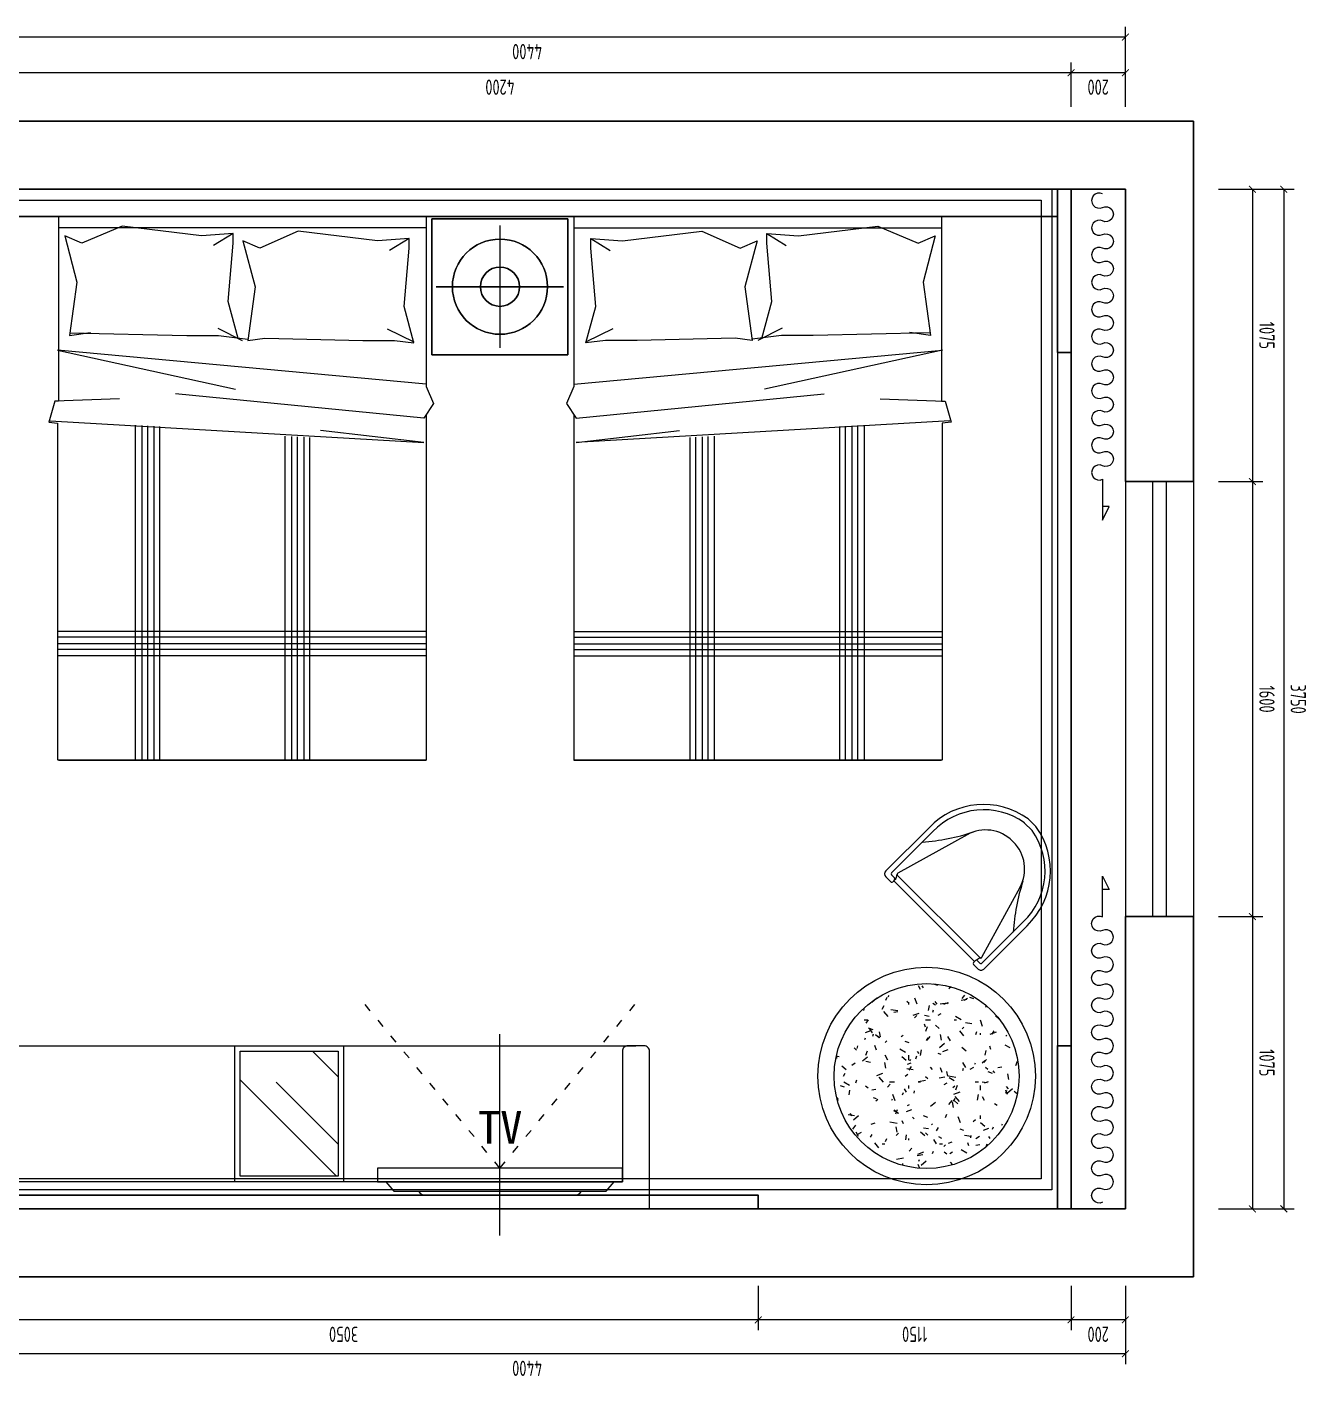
# Model space of a CAD drawing. Header units: millimetres. Extents: x 84706 to 149902, y -6776 to 26155.
# Drawn here: x 138681 to 143385, y 6639 to 11601 of the extents above; entities that cross this region are included whole.
import ezdxf
from ezdxf.enums import TextEntityAlignment as Align

# ---------------------------------------------------------------- set-up
doc = ezdxf.new("R2010")
doc.units = ezdxf.units.MM
for name, pattern in [('ACAD_ISO03W100', [30, 12, -18]), ('DOTE', [61.468, 50.8, -5.08, 0.508, -5.08]), ('HIDDEN', [9.525, 6.35, -3.175])]:
    doc.linetypes.add(name, pattern=pattern)
doc.layers.get('Defpoints').update_dxf_attribs({"color": 250})
for name, color, linetype in [('EE8-【立面完成线】Finish', 20, 'Continuous'), ('P-01-墙体完成面', 3, 'Continuous'), ('WALL【墙体】', 7, 'Continuous')]:
    doc.layers.add(name, color=color, linetype=linetype)
for name, color, linetype, lineweight in [('FC-Material【地坪分割线】', 138, 'Continuous', 0), ('FF-Curtain【平面窗帘】', 32, 'Continuous', 0), ('FF-Win【窗】', 132, 'Continuous', 0), ('FF-【活动成品家具】', 51, 'Continuous', 0), ('RC-dimensions', 44, 'Continuous', 0), ('RC-Modelling【天花造型】', 30, 'Continuous', 0)]:
    doc.layers.add(name, color=color, linetype=linetype, lineweight=lineweight)
doc.styles.add('ROMANTIC', font='STXIHEI.TTF', dxfattribs={"bigfont": 'gbcbig.shx'})
doc.styles.add('尺寸标注', font='ARCHS.SHX', dxfattribs={"width": 0.8})
doc.dimstyles.new('海龙1：25', dxfattribs={"dimscale": 25, "dimtxt": 2.25, "dimasz": 1, "dimexe": 1.5, "dimexo": 1, "dimgap": 1, "dimtad": 1, "dimdec": 0, "dimrnd": 5, "dimdsep": 46, "dimtxsty": '尺寸标注', "dimblk": 'ARCHTICK', "dimblk1": 'ARCHTICK', "dimblk2": 'ARCHTICK', "dimcen": 1, "dimclrd": 44, "dimclre": 44, "dimclrt": 2, "dimadec": 0, "dimazin": 0, "dimtfac": 1, "dimtdec": 0, "dimtix": 1, "dimtmove": 2, "dimatfit": 3, "dimldrblk": 'hl_arrow2', "dimfxl": 0, "dimarcsym": 0})

# ---------------------------------------------------------------- blocks, each defined once
blk = doc.blocks.new('hlw_3_1600_250')
for p, q in [((-0.5, 0.078125), (0.5, 0.078125)), ((-0.5, -0.078125), (0.5, -0.078125))]:
    blk.add_line(p, q)
at = {"linetype": 'HIDDEN', "ltscale": 15}
for p, q in [((-0.5, 0.015625), (0.5, 0.015625)), ((-0.5, -0.015625), (0.5, -0.015625))]:
    blk.add_line(p, q, dxfattribs=at)
blk = doc.blocks.new('1500平10100181')
at = {"ltscale": 300}
for p, q in [((-749, 1000), (603.1, 1000)), ((-749, 1000), (-749, 374.1)), ((603.1, 1000), (603.1, 320.9)), ((603.1, 1000), (603.1, 345.9)), ((-1270.6, 991.6), (-770.6, 991.6)), ((-1270.6, 491.6), (-1270.6, 991.6)), ((-770.6, 991.6), (-770.6, 491.6)), ((-770.6, 491.6), (-1270.6, 491.6)), ((-1270.6, 491.6), (-770.6, 491.6)), ((-749, 374.1), (-775.9, 311.5)), ((-775.9, 311.5), (-740.1, 257.9)), ((-749, 271.3), (-749, -1000)), ((638.5, 243.1), (606, 239.9)), ((606, 239.9), (606, -999.7)), ((-749, -1000), (603.1, -1000)), ((603.1, -1000), (-749, -1000))]:
    blk.add_line(p, q, dxfattribs=at)
at = {"color": 8}
for p, q in [((-1020.6, 966.9), (-1020.6, 516.3)), ((-770.6, 491.6), (-770.6, 991.6)), ((-749, 958.2), (603.1, 958.2)), ((-570, 910.6), (-278, 946.4)), ((-278, 946.4), (-137.7, 883.8)), ((77.1, 928.5), (369.1, 964.2)), ((369.1, 964.2), (517.3, 901.6)), ((-686.4, 883.8), (-686.4, 919.5)), ((-686.4, 919.5), (-614.8, 874.8)), ((-686.4, 919.5), (-570, 910.6)), ((-137.7, 883.8), (-75, 910.6)), ((-75, 910.6), (-119.8, 740.7)), ((-39.2, 937.4), (32.4, 892.7)), ((-39.2, 937.4), (77.1, 928.5)), ((-39.2, 901.6), (-39.2, 937.4)), ((-21.3, 687.1), (-39.2, 901.6)), ((517.3, 901.6), (580, 928.5)), ((580, 928.5), (535.2, 758.6)), ((-668.5, 669.2), (-686.4, 883.8)), ((535.2, 758.6), (562.1, 561.9)), ((-1254.7, 741.6), (-786.5, 741.6)), ((-119.8, 740.7), (-92.9, 544)), ((-704.3, 535), (-668.5, 669.2)), ((-57.5, 551.6), (-21.3, 687.1)), ((-605.8, 587.2), (-703.4, 538.5)), ((-155.6, 552.9), (-516.3, 544)), ((-92.9, 544), (-155.6, 552.9)), ((14.5, 561.9), (-93.5, 548.4)), ((16.7, 588.7), (-72.8, 544)), ((130.8, 561.9), (14.5, 561.9)), ((560.7, 572.1), (130.8, 561.9)), ((486.3, 572.7), (485.7, 570.5)), ((562.1, 561.9), (486.3, 572.7)), ((-749, 383), (606.9, 508.2)), ((-632.7, 544), (-704.3, 535)), ((-516.3, 544), (-632.7, 544)), ((606.9, 508.2), (-48.2, 365.2)), ((-740.1, 257.9), (172.2, 347.3)), ((378.1, 329.4), (615.8, 320.5)), ((603.1, 345.9), (603.1, 320.9)), ((603.1, 320.9), (616.4, 320.9)), ((616.4, 320.9), (638.5, 243.1)), ((633.7, 248.9), (-740.1, 168.4)), ((-740.1, 168.4), (-360.8, 213.2)), ((229.7, -1000), (229.7, 227.8)), ((250.5, -1000), (250.5, 228.9)), ((274.6, -1000), (274.6, 230.2)), ((295.4, -1000), (295.4, 231.3)), ((319.4, -1000), (319.4, 232.6)), ((-320.9, -1000), (-320.9, 186.7)), ((-300.1, -1000), (-300.1, 187.8)), ((-276, -1000), (-276, 189)), ((-255.2, -1000), (-255.2, 190.1)), ((-231.2, -1000), (-231.2, 191.4)), ((-749, -526.3), (603.1, -526.3)), ((-749, -547.1), (603.1, -547.1)), ((-749, -571.3), (603.1, -571.3)), ((-749, -592.1), (603.1, -592.1)), ((-749, -616), (603.1, -616))]:
    blk.add_line(p, q, dxfattribs=at)
for radius in [175, 72.2]:
    blk.add_circle((-1020.6, 741.6), radius, dxfattribs=at)
blk = doc.blocks.new('_ArchTick')
at = {"color": 2, "linetype": 'ByBlock', "const_width": 0.15}
blk.add_lwpolyline([(-0.5, -0.5), (0.5, 0.5)], dxfattribs=at)
blk = doc.blocks.new('*D840')
at = {"layer": 'Defpoints', "color": 0, "transparency": 16777216}
for p in [(120288.4, 9568.8), (120588.4, 9568.8), (120588.4, 8493.8)]:
    blk.add_point(p, dxfattribs=at)
at = {"layer": 'RC-dimensions', "color": 44, "lineweight": -2, "transparency": 16777216}
for p, q in [((120413.4, 9568.8), (120250.9, 9568.8)), ((120288.4, 8493.8), (120288.4, 9568.8)), ((120413.4, 8493.8), (120250.9, 8493.8))]:
    blk.add_line(p, q, dxfattribs=at)
at = {"layer": 'RC-dimensions', "color": 44, "lineweight": -2, "transparency": 16777216, "xscale": 25, "yscale": 25, "zscale": 25}
for p, rotation in [((120288.4, 9568.8), 90), ((120288.4, 8493.8), 270)]:
    blk.add_blockref('_ArchTick', p, dxfattribs=dict(at, rotation=rotation))
at = {"layer": 'RC-dimensions', "color": 2, "transparency": 16777216, "insert": (120235.3, 9031.3), "char_height": 56.25, "attachment_point": 5, "rotation": 90, "style": '尺寸标注'}
blk.add_mtext('1075', dxfattribs=at)
blk = doc.blocks.new('hl_arrow2')
at = {"color": 2}
blk.add_line((-0.22, 0), (-1, 0), dxfattribs=at)
blk.add_lwpolyline([(-0.22, 0), (-0.86, -0.69), (-0.65, -0.86), (0, 0), (-0.65, 0.86), (-0.86, 0.69)], close=True, dxfattribs=at)
for points in [[(-0.86, 0.69), (-0.65, 0.86), (-0.22, 0), (0, 0)], [(-0.86, -0.69), (-0.65, -0.86), (-0.22, 0), (0, 0)]]:
    blk.add_solid(points, dxfattribs=at)
blk = doc.blocks.new('*D841')
at = {"layer": 'Defpoints', "color": 0, "transparency": 16777216}
for p in [(120288.4, 12243.8), (120588.4, 12243.8), (120588.4, 11168.8)]:
    blk.add_point(p, dxfattribs=at)
at = {"layer": 'RC-dimensions', "color": 44, "lineweight": -2, "transparency": 16777216}
for p, q in [((120413.4, 12243.8), (120250.9, 12243.8)), ((120288.4, 11168.8), (120288.4, 12243.8)), ((120413.4, 11168.8), (120250.9, 11168.8))]:
    blk.add_line(p, q, dxfattribs=at)
at = {"layer": 'RC-dimensions', "color": 44, "lineweight": -2, "transparency": 16777216, "xscale": 25, "yscale": 25, "zscale": 25}
for p, rotation in [((120288.4, 12243.8), 90), ((120288.4, 11168.8), 270)]:
    blk.add_blockref('_ArchTick', p, dxfattribs=dict(at, rotation=rotation))
at = {"layer": 'RC-dimensions', "color": 2, "transparency": 16777216, "insert": (120235.3, 11706.3), "char_height": 56.25, "attachment_point": 5, "rotation": 90, "style": '尺寸标注'}
blk.add_mtext('1075', dxfattribs=at)
blk = doc.blocks.new('*D842')
at = {"layer": 'Defpoints', "color": 0, "transparency": 16777216}
for p in [(120288.4, 11168.8), (120588.4, 11168.8), (120588.4, 9568.8)]:
    blk.add_point(p, dxfattribs=at)
at = {"layer": 'RC-dimensions', "color": 44, "lineweight": -2, "transparency": 16777216}
for p, q in [((120413.4, 11168.8), (120250.9, 11168.8)), ((120288.4, 9568.8), (120288.4, 11168.8)), ((120413.4, 9568.8), (120250.9, 9568.8))]:
    blk.add_line(p, q, dxfattribs=at)
at = {"layer": 'RC-dimensions', "color": 44, "lineweight": -2, "transparency": 16777216, "xscale": 25, "yscale": 25, "zscale": 25}
for p, rotation in [((120288.4, 11168.8), 90), ((120288.4, 9568.8), 270)]:
    blk.add_blockref('_ArchTick', p, dxfattribs=dict(at, rotation=rotation))
at = {"layer": 'RC-dimensions', "color": 2, "transparency": 16777216, "insert": (120235.3, 10368.8), "char_height": 56.25, "attachment_point": 5, "rotation": 90, "style": '尺寸标注'}
blk.add_mtext('1600', dxfattribs=at)
blk = doc.blocks.new('*D843')
at = {"layer": 'Defpoints', "color": 0, "transparency": 16777216}
for p in [(120755.8, 8234.5), (125155.8, 8234.5), (125155.8, 7934.5)]:
    blk.add_point(p, dxfattribs=at)
at = {"layer": 'RC-dimensions', "color": 44, "lineweight": -2, "transparency": 16777216}
for p, q in [((120755.8, 8059.5), (120755.8, 7897)), ((125155.8, 8059.5), (125155.8, 7897)), ((120755.8, 7934.5), (125155.8, 7934.5))]:
    blk.add_line(p, q, dxfattribs=at)
at = {"layer": 'RC-dimensions', "color": 44, "lineweight": -2, "transparency": 16777216, "xscale": 25, "yscale": 25, "zscale": 25, "rotation": 180}
blk.add_blockref('_ArchTick', (120755.8, 7934.5), dxfattribs=at)
at = {"layer": 'RC-dimensions', "color": 44, "lineweight": -2, "transparency": 16777216, "xscale": 25, "yscale": 25, "zscale": 25}
blk.add_blockref('_ArchTick', (125155.8, 7934.5), dxfattribs=at)
at = {"layer": 'RC-dimensions', "color": 2, "transparency": 16777216, "insert": (122955.8, 7987.6), "char_height": 56.25, "attachment_point": 5, "style": '尺寸标注'}
blk.add_mtext('4400', dxfattribs=at)
blk = doc.blocks.new('*D847')
at = {"layer": 'Defpoints', "color": 0, "transparency": 16777216}
for p in [(120755.8, 8365.2), (120955.8, 8365.2), (120955.8, 8065.2)]:
    blk.add_point(p, dxfattribs=at)
at = {"layer": 'RC-dimensions', "color": 44, "lineweight": -2, "transparency": 16777216}
for p, q in [((120755.8, 8190.2), (120755.8, 8027.7)), ((120955.8, 8190.2), (120955.8, 8027.7)), ((120755.8, 8065.2), (120955.8, 8065.2))]:
    blk.add_line(p, q, dxfattribs=at)
at = {"layer": 'RC-dimensions', "color": 44, "lineweight": -2, "transparency": 16777216, "xscale": 25, "yscale": 25, "zscale": 25, "rotation": 180}
blk.add_blockref('_ArchTick', (120755.8, 8065.2), dxfattribs=at)
at = {"layer": 'RC-dimensions', "color": 44, "lineweight": -2, "transparency": 16777216, "xscale": 25, "yscale": 25, "zscale": 25}
blk.add_blockref('_ArchTick', (120955.8, 8065.2), dxfattribs=at)
at = {"layer": 'RC-dimensions', "color": 2, "transparency": 16777216, "insert": (120855.8, 8118.4), "char_height": 56.25, "attachment_point": 5, "style": '尺寸标注'}
blk.add_mtext('200', dxfattribs=at)
blk = doc.blocks.new('*D849')
at = {"layer": 'Defpoints', "color": 0, "transparency": 16777216}
for p in [(120955.8, 12651.9), (120755.8, 12351.9), (120955.8, 12351.9)]:
    blk.add_point(p, dxfattribs=at)
at = {"layer": 'RC-dimensions', "color": 44, "lineweight": -2, "transparency": 16777216}
for p, q in [((120755.8, 12526.9), (120755.8, 12689.4)), ((120755.8, 12651.9), (120955.8, 12651.9)), ((120955.8, 12526.9), (120955.8, 12689.4))]:
    blk.add_line(p, q, dxfattribs=at)
at = {"layer": 'RC-dimensions', "color": 44, "lineweight": -2, "transparency": 16777216, "xscale": 25, "yscale": 25, "zscale": 25, "rotation": 180}
blk.add_blockref('_ArchTick', (120755.8, 12651.9), dxfattribs=at)
at = {"layer": 'RC-dimensions', "color": 44, "lineweight": -2, "transparency": 16777216, "xscale": 25, "yscale": 25, "zscale": 25}
blk.add_blockref('_ArchTick', (120955.8, 12651.9), dxfattribs=at)
at = {"layer": 'RC-dimensions', "color": 2, "transparency": 16777216, "insert": (120855.8, 12705), "char_height": 56.25, "attachment_point": 5, "style": '尺寸标注'}
blk.add_mtext('200', dxfattribs=at)
blk = doc.blocks.new('*D850')
at = {"layer": 'Defpoints', "color": 0, "transparency": 16777216}
for p in [(120955.8, 8365.2), (125155.8, 8365.2), (125155.8, 8065.2)]:
    blk.add_point(p, dxfattribs=at)
at = {"layer": 'RC-dimensions', "color": 44, "lineweight": -2, "transparency": 16777216}
for p, q in [((120955.8, 8190.2), (120955.8, 8027.7)), ((125155.8, 8190.2), (125155.8, 8027.7)), ((120955.8, 8065.2), (125155.8, 8065.2))]:
    blk.add_line(p, q, dxfattribs=at)
at = {"layer": 'RC-dimensions', "color": 44, "lineweight": -2, "transparency": 16777216, "xscale": 25, "yscale": 25, "zscale": 25, "rotation": 180}
blk.add_blockref('_ArchTick', (120955.8, 8065.2), dxfattribs=at)
at = {"layer": 'RC-dimensions', "color": 44, "lineweight": -2, "transparency": 16777216, "xscale": 25, "yscale": 25, "zscale": 25}
blk.add_blockref('_ArchTick', (125155.8, 8065.2), dxfattribs=at)
at = {"layer": 'RC-dimensions', "color": 2, "transparency": 16777216, "insert": (123055.8, 8118.4), "char_height": 56.25, "attachment_point": 5, "style": '尺寸标注'}
blk.add_mtext('4200', dxfattribs=at)
blk = doc.blocks.new('*D860')
at = {"layer": 'Defpoints', "color": 0, "transparency": 16777216}
for p in [(125155.8, 12776.9), (120755.8, 12476.9), (125155.8, 12476.9)]:
    blk.add_point(p, dxfattribs=at)
at = {"layer": 'RC-dimensions', "color": 44, "lineweight": -2, "transparency": 16777216}
for p, q in [((120755.8, 12651.9), (120755.8, 12814.4)), ((125155.8, 12651.9), (125155.8, 12814.4)), ((120755.8, 12776.9), (125155.8, 12776.9))]:
    blk.add_line(p, q, dxfattribs=at)
at = {"layer": 'RC-dimensions', "color": 44, "lineweight": -2, "transparency": 16777216, "xscale": 25, "yscale": 25, "zscale": 25, "rotation": 180}
blk.add_blockref('_ArchTick', (120755.8, 12776.9), dxfattribs=at)
at = {"layer": 'RC-dimensions', "color": 44, "lineweight": -2, "transparency": 16777216, "xscale": 25, "yscale": 25, "zscale": 25}
blk.add_blockref('_ArchTick', (125155.8, 12776.9), dxfattribs=at)
at = {"layer": 'RC-dimensions', "color": 2, "transparency": 16777216, "insert": (122955.8, 12830.1), "char_height": 56.25, "attachment_point": 5, "style": '尺寸标注'}
blk.add_mtext('4400', dxfattribs=at)
blk = doc.blocks.new('*D861')
at = {"layer": 'Defpoints', "color": 0, "transparency": 16777216}
for p in [(120173.1, 12243.8), (120473.1, 12243.8), (120473.1, 8493.8)]:
    blk.add_point(p, dxfattribs=at)
at = {"layer": 'RC-dimensions', "color": 44, "lineweight": -2, "transparency": 16777216}
for p, q in [((120298.1, 12243.8), (120135.6, 12243.8)), ((120173.1, 8493.8), (120173.1, 12243.8)), ((120298.1, 8493.8), (120135.6, 8493.8))]:
    blk.add_line(p, q, dxfattribs=at)
at = {"layer": 'RC-dimensions', "color": 44, "lineweight": -2, "transparency": 16777216, "xscale": 25, "yscale": 25, "zscale": 25}
for p, rotation in [((120173.1, 12243.8), 90), ((120173.1, 8493.8), 270)]:
    blk.add_blockref('_ArchTick', p, dxfattribs=dict(at, rotation=rotation))
at = {"layer": 'RC-dimensions', "color": 2, "transparency": 16777216, "insert": (120119.9, 10368.8), "char_height": 56.25, "attachment_point": 5, "rotation": 90, "style": '尺寸标注'}
blk.add_mtext('3750', dxfattribs=at)
blk = doc.blocks.new('*D864')
at = {"layer": 'Defpoints', "color": 0, "transparency": 16777216}
for p in [(122105.8, 12651.9), (120955.8, 12351.9), (122105.8, 12351.9)]:
    blk.add_point(p, dxfattribs=at)
at = {"layer": 'RC-dimensions', "color": 44, "lineweight": -2, "transparency": 16777216}
for p, q in [((120955.8, 12526.9), (120955.8, 12689.4)), ((120955.8, 12651.9), (122105.8, 12651.9)), ((122105.8, 12526.9), (122105.8, 12689.4))]:
    blk.add_line(p, q, dxfattribs=at)
at = {"layer": 'RC-dimensions', "color": 44, "lineweight": -2, "transparency": 16777216, "xscale": 25, "yscale": 25, "zscale": 25, "rotation": 180}
blk.add_blockref('_ArchTick', (120955.8, 12651.9), dxfattribs=at)
at = {"layer": 'RC-dimensions', "color": 44, "lineweight": -2, "transparency": 16777216, "xscale": 25, "yscale": 25, "zscale": 25}
blk.add_blockref('_ArchTick', (122105.8, 12651.9), dxfattribs=at)
at = {"layer": 'RC-dimensions', "color": 2, "transparency": 16777216, "insert": (121530.8, 12705), "char_height": 56.25, "attachment_point": 5, "style": '尺寸标注'}
blk.add_mtext('1150', dxfattribs=at)
blk = doc.blocks.new('海龙工具_液晶电视')
at = {"color": 251, "linetype": 'ACAD_ISO03W100', "ltscale": 2.5}
for q in [(-507.9, 716), (507.9, 716)]:
    blk.add_line((0, 100), q, dxfattribs=at)
blk.add_line((-450, 50), (450, 50))
at = {"color": 251}
blk.add_line((-300, 15), (300, 15), dxfattribs=at)
blk.add_lwpolyline([(-450, 50), (450, 50), (450, 100), (-450, 100)], close=True)
blk.add_lwpolyline([(-420, 50), (-390, 15), (-300, 15, 0.267949), (-274, 0), (274, 0, 0.267949), (300, 15), (390, 15), (420, 50)], format="xyb")
at = {"color": 250, "style": 'ROMANTIC', "text_generation_flag": 6}
blk.add_text('TV', height=120, rotation=180, dxfattribs=at).set_placement((0.8, 250.3), align=Align.MIDDLE)
blk = doc.blocks.new('电视柜_04')
at = {"color": 250, "linetype": 'DOTE', "ltscale": 177.520661}
blk.add_line((-147.3, 0), (592.4, 0), dxfattribs=at)
at = {"ltscale": 4, "rotation": 270}
blk.add_blockref('海龙工具_液晶电视', (0, 0), dxfattribs=at)
blk = doc.blocks.new('海龙_08088400')
at = {"layer": 'FF-【活动成品家具】'}
h = blk.add_hatch(dxfattribs=at)
h.set_pattern_fill('AR-RROOF', color=8, scale=20.364318, angle=-45)
h.set_pattern_definition([(315, (20, 180), (1170.4, -438.9), [7758.8, -1034.5, 2586.27, -517.25]), (315, (689.3, -123.6), (120.7, 852.2), [1551.76, -170.7, 3103.52, -387.94]), (315, (513.76, 308), (2146.97, -1656.86), [4138.03, -724.16, 2069.01, -517.25])])
h.paths.add_polyline_path([(20, -280), (380, -280), (380, 180), (20, 180)])
blk.add_line((1475, -300), (-1075, -300), dxfattribs=at)
blk.add_lwpolyline([(-1045, -300, 0.414214), (-1025, -280), (-1025, 200), (1425, 200), (1425, -280, 0.414214), (1445, -300), (1505, -300, 0.414214), (1525, -280), (1525, 300), (-1125, 300), (-1125, -280, 0.414214), (-1105, -300), (-1045, -300)], format="xyb", dxfattribs=at)
blk.add_lwpolyline([(400, 200), (400, -300), (0, -300), (0, 200)], close=True, dxfattribs=at)
at = {"layer": 'FF-【活动成品家具】', "color": 8}
blk.add_lwpolyline([(380, 180), (380, -280), (20, -280), (20, 180)], close=True, dxfattribs=at)
blk = doc.blocks.new('海龙_08085835')
at = {"layer": 'FF-【活动成品家具】'}
h = blk.add_hatch(dxfattribs=at)
h.set_pattern_fill('地毯', color=8, scale=300, pattern_type=2)
h.set_pattern_definition([(0, (-124, -196), (132, 228), [12, -201, 9, -87, 18, -213]), (10, (-181, -73), (80.68, 285.34), [21, -51, 27, -159, 15, -198]), (20, (-211, -169), (133.47, 220.976), [24, -165, 21, -123, 15, -96]), (30, (-124, -187), (-21.97, 254.05), [15, -99, 12, -147, 9, -195]), (40, (-208, -121), (33.836, 216.37), [12, -132, 9, -84, 24, -153]), (50, (-163, -229), (-80.25, 235.733), [6, -111, 15, -183, 18, -93]), (60, (-154, -208), (-99.473, 223.71), [15, -123, 6, -144, 12, -111]), (70, (-187, -244), (-109.892, 215.587), [9, -57, 18, -96, 12, -132]), (80, (-172, -67), (-208.565, 164.72), [21, -132, 9, -156, 18, -147]), (90, (-154, -196), (-264, 111), [18, -93, 12, -183, 6, -186]), (100, (-202, -103), (-247.97, 145.145), [21, -117, 18, -96, 21, -219]), (110, (-223, -274), (-240.44, 81.69), [24, -78, 12, -159, 18, -174]), (120, (-304, -238), (-286.65, 28.49), [15, -201, 18, -93, 21, -123]), (130, (-238, -304), (-279.108, 71.266), [9, -66, 12, -129, 24, -168]), (140, (-328, -64), (-220.597, -34.206), [18, -108, 21, -93, 12, -126]), (150, (-79, -322), (-204.825, -120.767), [12, -84, 24, -186, 21, -171]), (160, (-277, -154), (-237.9, -162.43), [18, -126, 15, -114, 12, -183]), (170, (-259, -226), (-215.644, -169.123), [27, -99, 18, -135, 24, -132])])
h.paths.add_polyline_path([(-340, 0, 1), (340, 0, 1)])
for radius in [400, 340]:
    blk.add_circle((0, 0), radius, dxfattribs=at)
blk = doc.blocks.new('休闲椅10134189')
for p, q in [((20, 520.7), (-20, 520.7)), ((20, 500.7), (-20, 500.7)), ((-255, 240), (-255, 15)), ((-235, 240), (-235, 25)), ((235, 25), (235, 240)), ((255, 15), (255, 240)), ((-213.8, 0), (-240, 0)), ((-213.8, 20), (-230, 20)), ((-208.8, 15), (-208.8, 5)), ((211.1, 5), (211.1, 15)), ((216.1, 20), (230, 20)), ((216.1, 0), (240, 0))]:
    blk.add_line(p, q)
at = {"color": 8}
for p, q in [((1.9, 422.5), (-2.9, 422.5)), ((-137.5, 321.1), (-217.7, 40.6)), ((219.4, 40.6), (136.2, 322.3)), ((-213, 34), (214.7, 34)), ((-208.8, 10), (211.1, 10))]:
    blk.add_line(p, q, dxfattribs=at)
for centre, radius, start, end in [((22.8, 246.2), 277.8, 98.857, 181.2811), ((23.1, 246.2), 258.2, 99.6156, 181.3699), ((-22.8, 246.2), 277.8, 358.7189, 81.143), ((-23.1, 246.2), 258.2, 358.6301, 80.3844), ((-240, 15), 15, 180, 270), ((-230, 25), 5, 180, 270), ((-213.8, 15), 5, 0, 90), ((-213.8, 5), 5, 270, 0), ((216.1, 15), 5, 90, 180), ((216.1, 5), 5, 180, 270), ((230, 25), 5, 270, 0), ((240, 15), 15, 270, 0)]:
    blk.add_arc(centre, radius, start, end)
for centre, radius, start, end in [((-2.9, 282.5), 140, 90, 163.9909), ((1.9, 282.5), 140, 16.5099, 90), ((-820.5, 693.1), 774.9, 319.0763, 333.244), ((816.6, 697.6), 773.3, 207.1049, 221.2873), ((-213, 39), 5, 161.1358, 270), ((-235.1, 16.9), 26.3, 355.7728, 46.6504), ((250.6, 15), 38.3, 146.5043, 174.6625), ((214.7, 39), 5, 270, 19.4277)]:
    blk.add_arc(centre, radius, start, end, dxfattribs=at)
blk = doc.blocks.new('*D870')
at = {"layer": 'Defpoints', "color": 0, "transparency": 16777216}
for p in [(125155.8, 12651.9), (122105.8, 12351.9), (125155.8, 12351.9)]:
    blk.add_point(p, dxfattribs=at)
at = {"layer": 'RC-dimensions', "color": 44, "lineweight": -2, "transparency": 16777216}
for p, q in [((122105.8, 12526.9), (122105.8, 12689.4)), ((122105.8, 12651.9), (125155.8, 12651.9)), ((125155.8, 12526.9), (125155.8, 12689.4))]:
    blk.add_line(p, q, dxfattribs=at)
at = {"layer": 'RC-dimensions', "color": 44, "lineweight": -2, "transparency": 16777216, "xscale": 25, "yscale": 25, "zscale": 25, "rotation": 180}
blk.add_blockref('_ArchTick', (122105.8, 12651.9), dxfattribs=at)
at = {"layer": 'RC-dimensions', "color": 44, "lineweight": -2, "transparency": 16777216, "xscale": 25, "yscale": 25, "zscale": 25}
blk.add_blockref('_ArchTick', (125155.8, 12651.9), dxfattribs=at)
at = {"layer": 'RC-dimensions', "color": 2, "transparency": 16777216, "insert": (123630.8, 12705), "char_height": 56.25, "attachment_point": 5, "style": '尺寸标注'}
blk.add_mtext('3050', dxfattribs=at)
blk = doc.blocks.new('juj uk ik mim')
at = {"layer": 'Defpoints'}
blk.add_line((120955.8, 12243.8), (120955.8, 8493.8), dxfattribs=at)
at = {"layer": 'EE8-【立面完成线】Finish', "color": 3}
blk.add_lwpolyline([(121005.8, 8493.8), (125155.8, 8493.8), (125155.8, 8593.8), (121005.8, 8593.8)], close=True, dxfattribs=at)
at = {"layer": 'FF-Curtain【平面窗帘】'}
for points in [[(120840, 12219.6, -1.6), (120840, 12169.6, 1.6), (120840, 12119.6, -1.6), (120840, 12069.6, 1.6), (120840, 12019.6, -1.6), (120840, 11969.6, 1.6), (120840, 11919.6, -1.6), (120840, 11869.6, 1.6), (120840, 11819.6, -1.6), (120840, 11769.6, 1.6), (120840, 11719.6, -1.6), (120840, 11669.6, 1.6), (120840, 11619.6, -1.6), (120840, 11569.6, 1.6), (120840, 11519.6, -1.6), (120840, 11469.6, 1.6), (120840, 11419.6, -1.6), (120840, 11369.6, 1.6), (120840, 11319.6, -1.6), (120840, 11269.6, 1.6), (120840, 11219.6, -1.6), (120840, 11169.6), (120840, 11119.6), (120840, 11069.6), (120840, 11019.6), (120815, 11069.6), (120840, 11069.6)], [(120840, 8510.5, 1.6), (120840, 8560.5, -1.6), (120840, 8610.5, 1.6), (120840, 8660.5, -1.6), (120840, 8710.5, 1.6), (120840, 8760.5, -1.6), (120840, 8810.5, 1.6), (120840, 8860.5, -1.6), (120840, 8910.5, 1.6), (120840, 8960.5, -1.6), (120840, 9010.5, 1.6), (120840, 9060.5, -1.6), (120840, 9110.5, 1.6), (120840, 9160.5, -1.6), (120840, 9210.5, 1.6), (120840, 9260.5, -1.6), (120840, 9310.5, 1.6), (120840, 9360.5, -1.6), (120840, 9410.5, 1.6), (120840, 9460.5, -1.6), (120840, 9510.5, 1.6), (120840, 9560.5), (120840, 9610.5), (120840, 9660.5), (120840, 9710.5), (120815, 9660.5), (120840, 9660.5)]]:
    blk.add_lwpolyline(points, format="xyb", dxfattribs=at)
at = {"layer": 'P-01-墙体完成面'}
for points in [[(121005.8, 12243.8), (121005.8, 11643.8), (120955.8, 11643.8), (120955.8, 12243.8)], [(125155.8, 12193.8), (122105.8, 12193.8), (122105.8, 12243.8)], [(121005.8, 8493.8), (121005.8, 9093.8), (120955.8, 9093.8), (120955.8, 8493.8)]]:
    blk.add_lwpolyline(points, dxfattribs=at)
at = {"layer": 'RC-Modelling【天花造型】'}
blk.add_line((121005.8, 9093.8), (121005.8, 11643.8), dxfattribs=at)
blk.add_lwpolyline([(121025.8, 12173.8), (125155.8, 12173.8), (125155.8, 8493.8), (121025.8, 8493.8)], close=True, dxfattribs=at)
at = {"layer": 'RC-Modelling【天花造型】', "color": 36}
blk.add_lwpolyline([(121065.8, 12133.8), (125115.8, 12133.8), (125115.8, 8533.8), (121065.8, 8533.8)], close=True, dxfattribs=at)
at = {"layer": 'WALL【墙体】'}
for p, q in [((120505.8, 11168.8), (120505.8, 12493.8)), ((120505.8, 12493.8), (127505.8, 12493.8)), ((120755.8, 11168.8), (120755.8, 12243.8)), ((120755.8, 12243.8), (127505.8, 12243.8)), ((120755.8, 11168.8), (120505.8, 11168.8)), ((120505.8, 8243.8), (120505.8, 9568.8)), ((120755.8, 9568.8), (120505.8, 9568.8)), ((120755.8, 8493.8), (120755.8, 9568.8)), ((120755.8, 8493.8), (127505.8, 8493.8)), ((120505.8, 8243.8), (127755.8, 8243.8))]:
    blk.add_line(p, q, dxfattribs=at)
at = {"layer": 'FF-Win【窗】', "xscale": 1600, "yscale": 1600, "zscale": 1600, "rotation": 90}
blk.add_blockref('hlw_3_1600_250', (120630.8, 10368.8), dxfattribs=at)
at = {"layer": 'FF-【活动成品家具】'}
for name, p, rotation in [('电视柜_04', (123055.8, 12193.8), 270), ('休闲椅10134189', (121467.4, 11191.9), 135), ('1500平10100181', (122035.2, 9593.8), 180)]:
    blk.add_blockref(name, p, dxfattribs=dict(at, rotation=rotation))
for name, p in [('海龙_08088400', (123630.8, 11943.8)), ('海龙_08085835', (121486.8, 11755.3))]:
    blk.add_blockref(name, p, dxfattribs=at)
at = {"layer": 'FF-【活动成品家具】', "xscale": -1, "rotation": 180}
blk.add_blockref('1500平10100181', (124076.4, 9593.8), dxfattribs=at)
at = {"layer": 'RC-dimensions'}
for base, p1, p2, picture, middle in [((125155.8, 12776.9), (120755.8, 12476.9), (125155.8, 12476.9), '*D860', (122955.8, 12830.1)), ((120955.8, 12651.9), (120755.8, 12351.9), (120955.8, 12351.9), '*D849', (120855.8, 12705)), ((122105.8, 12651.9), (120955.8, 12351.9), (122105.8, 12351.9), '*D864', (121530.8, 12705)), ((125155.8, 12651.9), (122105.8, 12351.9), (125155.8, 12351.9), '*D870', (123630.8, 12705)), ((120955.8, 8065.2), (120755.8, 8365.2), (120955.8, 8365.2), '*D847', (120855.8, 8118.4)), ((125155.8, 8065.2), (120955.8, 8365.2), (125155.8, 8365.2), '*D850', (123055.8, 8118.4)), ((125155.8, 7934.5), (120755.8, 8234.5), (125155.8, 8234.5), '*D843', (122955.8, 7987.6))]:
    dim = blk.add_linear_dim(base=base, p1=p1, p2=p2, dimstyle='海龙1：25', dxfattribs=at)
    dim.commit()
    dim.dimension.update_dxf_attribs({"geometry": picture, "text_midpoint": middle})
for base, p1, p2, angle, picture, middle in [((120173.1, 12243.8), (120473.1, 8493.8), (120473.1, 12243.8), 90, '*D861', (120119.9, 10368.8)), ((120288.4, 12243.8), (120588.4, 11168.8), (120588.4, 12243.8), 270, '*D841', (120235.3, 11706.3)), ((120288.4, 11168.8), (120588.4, 9568.8), (120588.4, 11168.8), 270, '*D842', (120235.3, 10368.8)), ((120288.4, 9568.8), (120588.4, 8493.8), (120588.4, 9568.8), 270, '*D840', (120235.3, 9031.3))]:
    dim = blk.add_linear_dim(base=base, p1=p1, p2=p2, angle=angle, dimstyle='海龙1：25', dxfattribs=at)
    dim.commit()
    dim.dimension.update_dxf_attribs({"geometry": picture, "text_midpoint": middle})

msp = doc.modelspace()

# ---------------------------------------------------------------- block references
at = {"layer": 'FC-Material【地坪分割线】', "rotation": 180}
msp.add_blockref('juj uk ik mim', (263476.1, 19497.7), dxfattribs=at)

doc.saveas('drawing.dxf')
